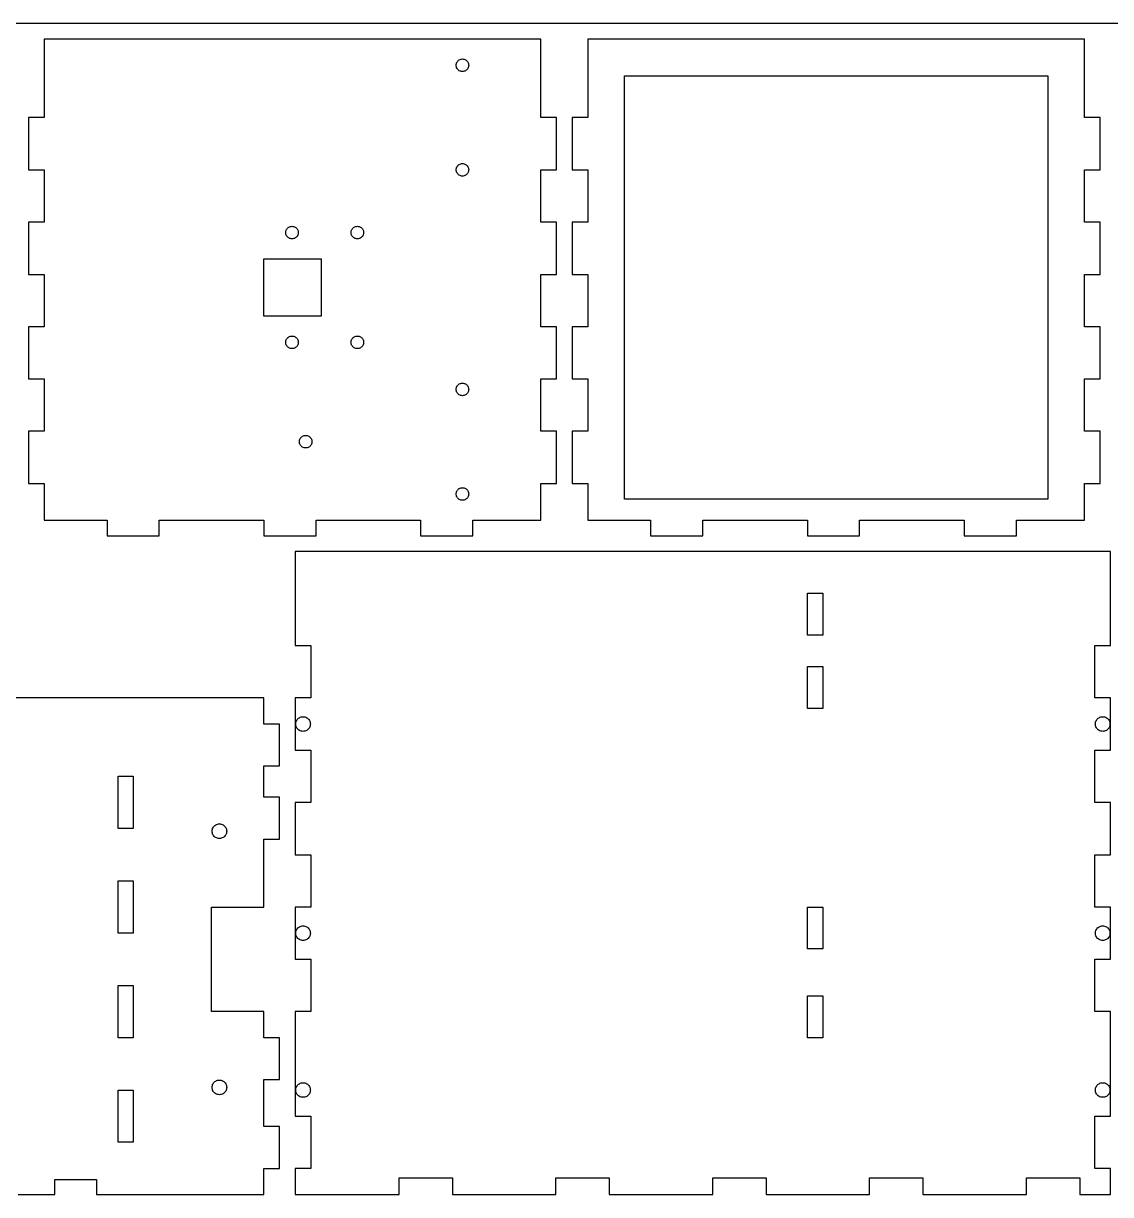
# Model space of a CAD drawing. Header units: millimetres. Extents: x 0 to 684, y 0 to 509.
# Drawn here: x 155 to 363, y 285 to 509 of the extents above; entities that cross this region are included whole.
import ezdxf

# ---------------------------------------------------------------- set-up
doc = ezdxf.new("R2010")
doc.units = ezdxf.units.MM
doc.layers.add('CUT_WHITE', color=7, linetype='Continuous')

msp = doc.modelspace()

# ---------------------------------------------------------------- linework, layer by layer
at = {"layer": 'CUT_WHITE', "color": 7}
for p, q in [((684, 509), (0, 509)), ((254, 506), (159, 506)), ((159, 506), (159, 491)), ((254, 491), (254, 506)), ((358, 506), (263, 506)), ((263, 506), (263, 491)), ((358, 491), (358, 506)), ((238.048, 501.7305), (238.1515, 501.8485)), ((238.1515, 501.8485), (238.2695, 501.952)), ((238.2695, 501.952), (238.4, 502.0392)), ((238.4, 502.0392), (238.5408, 502.1086)), ((238.5408, 502.1086), (238.6894, 502.1591)), ((238.6894, 502.1591), (238.8434, 502.1897)), ((238.8434, 502.1897), (239, 502.2)), ((239, 502.2), (239.1566, 502.1897)), ((239.1566, 502.1897), (239.3106, 502.1591)), ((239.3106, 502.1591), (239.4592, 502.1086)), ((239.4592, 502.1086), (239.6, 502.0392)), ((239.6, 502.0392), (239.7305, 501.952)), ((239.7305, 501.952), (239.8485, 501.8485)), ((239.8485, 501.8485), (239.952, 501.7305)), ((237.8, 501), (237.8103, 501.1566)), ((237.8103, 500.8434), (237.8, 501)), ((237.8103, 501.1566), (237.8409, 501.3106)), ((237.8409, 500.6894), (237.8103, 500.8434)), ((237.8409, 501.3106), (237.8913, 501.4592)), ((237.8913, 500.5408), (237.8409, 500.6894)), ((237.8913, 501.4592), (237.9608, 501.6)), ((237.9608, 500.4), (237.8913, 500.5408)), ((237.9608, 501.6), (238.048, 501.7305)), ((238.048, 500.2695), (237.9608, 500.4)), ((238.1515, 500.1515), (238.048, 500.2695)), ((238.2695, 500.048), (238.1515, 500.1515)), ((238.4, 499.9608), (238.2695, 500.048)), ((238.5408, 499.8913), (238.4, 499.9608)), ((238.6894, 499.8409), (238.5408, 499.8913)), ((238.8434, 499.8103), (238.6894, 499.8409)), ((239, 499.8), (238.8434, 499.8103)), ((239.1566, 499.8103), (239, 499.8)), ((239.3106, 499.8409), (239.1566, 499.8103)), ((239.4592, 499.8913), (239.3106, 499.8409)), ((239.6, 499.9608), (239.4592, 499.8913)), ((239.7305, 500.048), (239.6, 499.9608)), ((239.8485, 500.1515), (239.7305, 500.048)), ((239.952, 500.2695), (239.8485, 500.1515)), ((239.952, 501.7305), (240.0392, 501.6)), ((240.0392, 500.4), (239.952, 500.2695)), ((240.0392, 501.6), (240.1086, 501.4592)), ((240.1086, 500.5408), (240.0392, 500.4)), ((240.1086, 501.4592), (240.1591, 501.3106)), ((240.1591, 500.6894), (240.1086, 500.5408)), ((240.1591, 501.3106), (240.1897, 501.1566)), ((240.1897, 500.8434), (240.1591, 500.6894)), ((240.1897, 501.1566), (240.2, 501)), ((240.2, 501), (240.1897, 500.8434)), ((270, 418), (270, 499)), ((270, 499), (351, 499)), ((351, 499), (351, 418)), ((159, 491), (156, 491)), ((156, 491), (156, 481)), ((257, 491), (254, 491)), ((257, 481), (257, 491)), ((263, 491), (260, 491)), ((260, 491), (260, 481)), ((361, 491), (358, 491)), ((361, 481), (361, 491)), ((237.8913, 481.4592), (237.9608, 481.6)), ((237.9608, 481.6), (238.048, 481.7305)), ((238.048, 481.7305), (238.1515, 481.8485)), ((238.1515, 481.8485), (238.2695, 481.952)), ((238.2695, 481.952), (238.4, 482.0392)), ((238.4, 482.0392), (238.5408, 482.1086)), ((238.5408, 482.1086), (238.6894, 482.1591)), ((238.6894, 482.1591), (238.8434, 482.1897)), ((238.8434, 482.1897), (239, 482.2)), ((239, 482.2), (239.1566, 482.1897)), ((239.1566, 482.1897), (239.3106, 482.1591)), ((239.3106, 482.1591), (239.4592, 482.1086)), ((239.4592, 482.1086), (239.6, 482.0392)), ((239.6, 482.0392), (239.7305, 481.952)), ((239.7305, 481.952), (239.8485, 481.8485)), ((239.8485, 481.8485), (239.952, 481.7305)), ((239.952, 481.7305), (240.0392, 481.6)), ((240.0392, 481.6), (240.1086, 481.4592)), ((156, 481), (159, 481)), ((159, 481), (159, 471)), ((237.8, 481), (237.8103, 481.1566)), ((237.8103, 480.8434), (237.8, 481)), ((237.8103, 481.1566), (237.8409, 481.3106)), ((237.8409, 480.6894), (237.8103, 480.8434)), ((237.8409, 481.3106), (237.8913, 481.4592)), ((237.8913, 480.5408), (237.8409, 480.6894)), ((237.9608, 480.4), (237.8913, 480.5408)), ((238.048, 480.2695), (237.9608, 480.4)), ((238.1515, 480.1515), (238.048, 480.2695)), ((238.2695, 480.048), (238.1515, 480.1515)), ((238.4, 479.9608), (238.2695, 480.048)), ((238.5408, 479.8913), (238.4, 479.9608)), ((238.6894, 479.8409), (238.5408, 479.8913)), ((238.8434, 479.8103), (238.6894, 479.8409)), ((239, 479.8), (238.8434, 479.8103)), ((239.1566, 479.8103), (239, 479.8)), ((239.3106, 479.8409), (239.1566, 479.8103)), ((239.4592, 479.8913), (239.3106, 479.8409)), ((239.6, 479.9608), (239.4592, 479.8913)), ((239.7305, 480.048), (239.6, 479.9608)), ((239.8485, 480.1515), (239.7305, 480.048)), ((239.952, 480.2695), (239.8485, 480.1515)), ((240.0392, 480.4), (239.952, 480.2695)), ((240.1086, 480.5408), (240.0392, 480.4)), ((240.1086, 481.4592), (240.1591, 481.3106)), ((240.1591, 480.6894), (240.1086, 480.5408)), ((240.1591, 481.3106), (240.1897, 481.1566)), ((240.1897, 480.8434), (240.1591, 480.6894)), ((240.1897, 481.1566), (240.2, 481)), ((240.2, 481), (240.1897, 480.8434)), ((254, 471), (254, 481)), ((254, 481), (257, 481)), ((260, 481), (263, 481)), ((263, 481), (263, 471)), ((358, 471), (358, 481)), ((358, 481), (361, 481)), ((159, 471), (156, 471)), ((156, 471), (156, 461)), ((257, 471), (254, 471)), ((257, 461), (257, 471)), ((263, 471), (260, 471)), ((260, 471), (260, 461)), ((361, 471), (358, 471)), ((361, 461), (361, 471)), ((205.2, 469), (205.2103, 469.1566)), ((205.2103, 468.8434), (205.2, 469)), ((205.2103, 469.1566), (205.2409, 469.3106)), ((205.2409, 468.6894), (205.2103, 468.8434)), ((205.2409, 469.3106), (205.2913, 469.4592)), ((205.2913, 468.5408), (205.2409, 468.6894)), ((205.2913, 469.4592), (205.3608, 469.6)), ((205.3608, 468.4), (205.2913, 468.5408)), ((205.3608, 469.6), (205.448, 469.7305)), ((205.448, 468.2695), (205.3608, 468.4)), ((205.448, 469.7305), (205.5515, 469.8485)), ((205.5515, 468.1515), (205.448, 468.2695)), ((205.5515, 469.8485), (205.6695, 469.952)), ((205.6695, 469.952), (205.8, 470.0392)), ((205.8, 470.0392), (205.9408, 470.1086)), ((205.9408, 470.1086), (206.0894, 470.1591)), ((206.0894, 470.1591), (206.2434, 470.1897)), ((206.2434, 470.1897), (206.4, 470.2)), ((206.4, 470.2), (206.5566, 470.1897)), ((206.5566, 470.1897), (206.7106, 470.1591)), ((206.7106, 470.1591), (206.8592, 470.1086)), ((206.8592, 470.1086), (207, 470.0392)), ((207, 470.0392), (207.1305, 469.952)), ((207.1305, 469.952), (207.2485, 469.8485)), ((207.2485, 469.8485), (207.352, 469.7305)), ((207.352, 468.2695), (207.2485, 468.1515)), ((207.352, 469.7305), (207.4392, 469.6)), ((207.4392, 468.4), (207.352, 468.2695)), ((207.4392, 469.6), (207.5087, 469.4592)), ((207.5087, 468.5408), (207.4392, 468.4)), ((207.5087, 469.4592), (207.5591, 469.3106)), ((207.5591, 468.6894), (207.5087, 468.5408)), ((207.5591, 469.3106), (207.5897, 469.1566)), ((207.5897, 468.8434), (207.5591, 468.6894)), ((207.5897, 469.1566), (207.6, 469)), ((207.6, 469), (207.5897, 468.8434)), ((217.7, 469), (217.7103, 469.1566)), ((217.7103, 468.8434), (217.7, 469)), ((217.7103, 469.1566), (217.7409, 469.3106)), ((217.7409, 468.6894), (217.7103, 468.8434)), ((217.7409, 469.3106), (217.7913, 469.4592)), ((217.7913, 468.5408), (217.7409, 468.6894)), ((217.7913, 469.4592), (217.8608, 469.6)), ((217.8608, 468.4), (217.7913, 468.5408)), ((217.8608, 469.6), (217.948, 469.7305)), ((217.948, 468.2695), (217.8608, 468.4)), ((217.948, 469.7305), (218.0515, 469.8485)), ((218.0515, 468.1515), (217.948, 468.2695)), ((218.0515, 469.8485), (218.1695, 469.952)), ((218.1695, 469.952), (218.3, 470.0392)), ((218.3, 470.0392), (218.4408, 470.1086)), ((218.4408, 470.1086), (218.5894, 470.1591)), ((218.5894, 470.1591), (218.7434, 470.1897)), ((218.7434, 470.1897), (218.9, 470.2)), ((218.9, 470.2), (219.0566, 470.1897)), ((219.0566, 470.1897), (219.2106, 470.1591)), ((219.2106, 470.1591), (219.3592, 470.1086)), ((219.3592, 470.1086), (219.5, 470.0392)), ((219.5, 470.0392), (219.6305, 469.952)), ((219.6305, 469.952), (219.7485, 469.8485)), ((219.7485, 469.8485), (219.852, 469.7305)), ((219.852, 468.2695), (219.7485, 468.1515)), ((219.852, 469.7305), (219.9392, 469.6)), ((219.9392, 468.4), (219.852, 468.2695)), ((219.9392, 469.6), (220.0087, 469.4592)), ((220.0087, 468.5408), (219.9392, 468.4)), ((220.0087, 469.4592), (220.0591, 469.3106)), ((220.0591, 468.6894), (220.0087, 468.5408)), ((220.0591, 469.3106), (220.0897, 469.1566)), ((220.0897, 468.8434), (220.0591, 468.6894)), ((220.0897, 469.1566), (220.1, 469)), ((220.1, 469), (220.0897, 468.8434)), ((205.6695, 468.048), (205.5515, 468.1515)), ((205.8, 467.9608), (205.6695, 468.048)), ((205.9408, 467.8913), (205.8, 467.9608)), ((206.0894, 467.8409), (205.9408, 467.8913)), ((206.2434, 467.8103), (206.0894, 467.8409)), ((206.4, 467.8), (206.2434, 467.8103)), ((206.5566, 467.8103), (206.4, 467.8)), ((206.7106, 467.8409), (206.5566, 467.8103)), ((206.8592, 467.8913), (206.7106, 467.8409)), ((207, 467.9608), (206.8592, 467.8913)), ((207.1305, 468.048), (207, 467.9608)), ((207.2485, 468.1515), (207.1305, 468.048)), ((218.1695, 468.048), (218.0515, 468.1515)), ((218.3, 467.9608), (218.1695, 468.048)), ((218.4408, 467.8913), (218.3, 467.9608)), ((218.5894, 467.8409), (218.4408, 467.8913)), ((218.7434, 467.8103), (218.5894, 467.8409)), ((218.9, 467.8), (218.7434, 467.8103)), ((219.0566, 467.8103), (218.9, 467.8)), ((219.2106, 467.8409), (219.0566, 467.8103)), ((219.3592, 467.8913), (219.2106, 467.8409)), ((219.5, 467.9608), (219.3592, 467.8913)), ((219.6305, 468.048), (219.5, 467.9608)), ((219.7485, 468.1515), (219.6305, 468.048)), ((201, 453), (201, 464)), ((201, 464), (212, 464)), ((212, 464), (212, 453)), ((156, 461), (159, 461)), ((159, 461), (159, 451)), ((254, 451), (254, 461)), ((254, 461), (257, 461)), ((260, 461), (263, 461)), ((263, 461), (263, 451)), ((358, 451), (358, 461)), ((358, 461), (361, 461)), ((212, 453), (201, 453)), ((159, 451), (156, 451)), ((156, 451), (156, 441)), ((257, 451), (254, 451)), ((257, 441), (257, 451)), ((263, 451), (260, 451)), ((260, 451), (260, 441)), ((361, 451), (358, 451)), ((361, 441), (361, 451)), ((205.2, 448), (205.2103, 448.1566)), ((205.2103, 448.1566), (205.2409, 448.3106)), ((205.2409, 448.3106), (205.2913, 448.4592)), ((205.2913, 448.4592), (205.3608, 448.6)), ((205.3608, 448.6), (205.448, 448.7305)), ((205.448, 448.7305), (205.5515, 448.8485)), ((205.5515, 448.8485), (205.6695, 448.952)), ((205.6695, 448.952), (205.8, 449.0392)), ((205.8, 449.0392), (205.9408, 449.1086)), ((205.9408, 449.1086), (206.0894, 449.1591)), ((206.0894, 449.1591), (206.2434, 449.1897)), ((206.2434, 449.1897), (206.4, 449.2)), ((206.4, 449.2), (206.5566, 449.1897)), ((206.5566, 449.1897), (206.7106, 449.1591)), ((206.7106, 449.1591), (206.8592, 449.1086)), ((206.8592, 449.1086), (207, 449.0392)), ((207, 449.0392), (207.1305, 448.952)), ((207.1305, 448.952), (207.2485, 448.8485)), ((207.2485, 448.8485), (207.352, 448.7305)), ((207.352, 448.7305), (207.4392, 448.6)), ((207.4392, 448.6), (207.5087, 448.4592)), ((207.5087, 448.4592), (207.5591, 448.3106)), ((207.5591, 448.3106), (207.5897, 448.1566)), ((207.5897, 448.1566), (207.6, 448)), ((217.7, 448), (217.7103, 448.1566)), ((217.7103, 448.1566), (217.7409, 448.3106)), ((217.7409, 448.3106), (217.7913, 448.4592)), ((217.7913, 448.4592), (217.8608, 448.6)), ((217.8608, 448.6), (217.948, 448.7305)), ((217.948, 448.7305), (218.0515, 448.8485)), ((218.0515, 448.8485), (218.1695, 448.952)), ((218.1695, 448.952), (218.3, 449.0392)), ((218.3, 449.0392), (218.4408, 449.1086)), ((218.4408, 449.1086), (218.5894, 449.1591)), ((218.5894, 449.1591), (218.7434, 449.1897)), ((218.7434, 449.1897), (218.9, 449.2)), ((218.9, 449.2), (219.0566, 449.1897)), ((219.0566, 449.1897), (219.2106, 449.1591)), ((219.2106, 449.1591), (219.3592, 449.1086)), ((219.3592, 449.1086), (219.5, 449.0392)), ((219.5, 449.0392), (219.6305, 448.952)), ((219.6305, 448.952), (219.7485, 448.8485)), ((219.7485, 448.8485), (219.852, 448.7305)), ((219.852, 448.7305), (219.9392, 448.6)), ((219.9392, 448.6), (220.0087, 448.4592)), ((220.0087, 448.4592), (220.0591, 448.3106)), ((220.0591, 448.3106), (220.0897, 448.1566)), ((220.0897, 448.1566), (220.1, 448)), ((205.2103, 447.8434), (205.2, 448)), ((205.2409, 447.6894), (205.2103, 447.8434)), ((205.2913, 447.5408), (205.2409, 447.6894)), ((205.3608, 447.4), (205.2913, 447.5408)), ((205.448, 447.2695), (205.3608, 447.4)), ((205.5515, 447.1515), (205.448, 447.2695)), ((205.6695, 447.048), (205.5515, 447.1515)), ((205.8, 446.9608), (205.6695, 447.048)), ((205.9408, 446.8913), (205.8, 446.9608)), ((206.0894, 446.8409), (205.9408, 446.8913)), ((206.2434, 446.8103), (206.0894, 446.8409)), ((206.4, 446.8), (206.2434, 446.8103)), ((206.5566, 446.8103), (206.4, 446.8)), ((206.7106, 446.8409), (206.5566, 446.8103)), ((206.8592, 446.8913), (206.7106, 446.8409)), ((207, 446.9608), (206.8592, 446.8913)), ((207.1305, 447.048), (207, 446.9608)), ((207.2485, 447.1515), (207.1305, 447.048)), ((207.352, 447.2695), (207.2485, 447.1515)), ((207.4392, 447.4), (207.352, 447.2695)), ((207.5087, 447.5408), (207.4392, 447.4)), ((207.5591, 447.6894), (207.5087, 447.5408)), ((207.5897, 447.8434), (207.5591, 447.6894)), ((207.6, 448), (207.5897, 447.8434)), ((217.7103, 447.8434), (217.7, 448)), ((217.7409, 447.6894), (217.7103, 447.8434)), ((217.7913, 447.5408), (217.7409, 447.6894)), ((217.8608, 447.4), (217.7913, 447.5408)), ((217.948, 447.2695), (217.8608, 447.4)), ((218.0515, 447.1515), (217.948, 447.2695)), ((218.1695, 447.048), (218.0515, 447.1515)), ((218.3, 446.9608), (218.1695, 447.048)), ((218.4408, 446.8913), (218.3, 446.9608)), ((218.5894, 446.8409), (218.4408, 446.8913)), ((218.7434, 446.8103), (218.5894, 446.8409)), ((218.9, 446.8), (218.7434, 446.8103)), ((219.0566, 446.8103), (218.9, 446.8)), ((219.2106, 446.8409), (219.0566, 446.8103)), ((219.3592, 446.8913), (219.2106, 446.8409)), ((219.5, 446.9608), (219.3592, 446.8913)), ((219.6305, 447.048), (219.5, 446.9608)), ((219.7485, 447.1515), (219.6305, 447.048)), ((219.852, 447.2695), (219.7485, 447.1515)), ((219.9392, 447.4), (219.852, 447.2695)), ((220.0087, 447.5408), (219.9392, 447.4)), ((220.0591, 447.6894), (220.0087, 447.5408)), ((220.0897, 447.8434), (220.0591, 447.6894)), ((220.1, 448), (220.0897, 447.8434)), ((156, 441), (159, 441)), ((159, 441), (159, 431)), ((237.8, 439), (237.8103, 439.1566)), ((237.8103, 439.1566), (237.8409, 439.3106)), ((237.8409, 439.3106), (237.8913, 439.4592)), ((237.8913, 439.4592), (237.9608, 439.6)), ((237.9608, 439.6), (238.048, 439.7305)), ((238.048, 439.7305), (238.1515, 439.8485)), ((238.1515, 439.8485), (238.2695, 439.952)), ((238.2695, 439.952), (238.4, 440.0392)), ((238.4, 440.0392), (238.5408, 440.1086)), ((238.5408, 440.1086), (238.6894, 440.1591)), ((238.6894, 440.1591), (238.8434, 440.1897)), ((238.8434, 440.1897), (239, 440.2)), ((239, 440.2), (239.1566, 440.1897)), ((239.1566, 440.1897), (239.3106, 440.1591)), ((239.3106, 440.1591), (239.4592, 440.1086)), ((239.4592, 440.1086), (239.6, 440.0392)), ((239.6, 440.0392), (239.7305, 439.952)), ((239.7305, 439.952), (239.8485, 439.8485)), ((239.8485, 439.8485), (239.952, 439.7305)), ((239.952, 439.7305), (240.0392, 439.6)), ((240.0392, 439.6), (240.1086, 439.4592)), ((240.1086, 439.4592), (240.1591, 439.3106)), ((240.1591, 439.3106), (240.1897, 439.1566)), ((240.1897, 439.1566), (240.2, 439)), ((254, 431), (254, 441)), ((254, 441), (257, 441)), ((260, 441), (263, 441)), ((263, 441), (263, 431)), ((358, 431), (358, 441)), ((358, 441), (361, 441)), ((237.8103, 438.8434), (237.8, 439)), ((237.8409, 438.6894), (237.8103, 438.8434)), ((237.8913, 438.5408), (237.8409, 438.6894)), ((237.9608, 438.4), (237.8913, 438.5408)), ((238.048, 438.2695), (237.9608, 438.4)), ((238.1515, 438.1515), (238.048, 438.2695)), ((238.2695, 438.048), (238.1515, 438.1515)), ((238.4, 437.9608), (238.2695, 438.048)), ((238.5408, 437.8913), (238.4, 437.9608)), ((238.6894, 437.8409), (238.5408, 437.8913)), ((238.8434, 437.8103), (238.6894, 437.8409)), ((239, 437.8), (238.8434, 437.8103)), ((239.1566, 437.8103), (239, 437.8)), ((239.3106, 437.8409), (239.1566, 437.8103)), ((239.4592, 437.8913), (239.3106, 437.8409)), ((239.6, 437.9608), (239.4592, 437.8913)), ((239.7305, 438.048), (239.6, 437.9608)), ((239.8485, 438.1515), (239.7305, 438.048)), ((239.952, 438.2695), (239.8485, 438.1515)), ((240.0392, 438.4), (239.952, 438.2695)), ((240.1086, 438.5408), (240.0392, 438.4)), ((240.1591, 438.6894), (240.1086, 438.5408)), ((240.1897, 438.8434), (240.1591, 438.6894)), ((240.2, 439), (240.1897, 438.8434)), ((159, 431), (156, 431)), ((156, 431), (156, 421)), ((208.4, 430.0392), (208.5408, 430.1086)), ((208.5408, 430.1086), (208.6894, 430.1591)), ((208.6894, 430.1591), (208.8434, 430.1897)), ((208.8434, 430.1897), (209, 430.2)), ((209, 430.2), (209.1566, 430.1897)), ((209.1566, 430.1897), (209.3106, 430.1591)), ((209.3106, 430.1591), (209.4592, 430.1086)), ((209.4592, 430.1086), (209.6, 430.0392)), ((257, 431), (254, 431)), ((257, 421), (257, 431)), ((263, 431), (260, 431)), ((260, 431), (260, 421)), ((361, 431), (358, 431)), ((361, 421), (361, 431)), ((207.8, 429), (207.8103, 429.1566)), ((207.8103, 428.8434), (207.8, 429)), ((207.8103, 429.1566), (207.8409, 429.3106)), ((207.8409, 428.6894), (207.8103, 428.8434)), ((207.8409, 429.3106), (207.8913, 429.4592)), ((207.8913, 428.5408), (207.8409, 428.6894)), ((207.8913, 429.4592), (207.9608, 429.6)), ((207.9608, 428.4), (207.8913, 428.5408)), ((207.9608, 429.6), (208.048, 429.7305)), ((208.048, 428.2695), (207.9608, 428.4)), ((208.048, 429.7305), (208.1515, 429.8485)), ((208.1515, 428.1515), (208.048, 428.2695)), ((208.1515, 429.8485), (208.2695, 429.952)), ((208.2695, 428.048), (208.1515, 428.1515)), ((208.2695, 429.952), (208.4, 430.0392)), ((208.4, 427.9608), (208.2695, 428.048)), ((208.5408, 427.8913), (208.4, 427.9608)), ((208.6894, 427.8409), (208.5408, 427.8913)), ((208.8434, 427.8103), (208.6894, 427.8409)), ((209.3106, 427.8409), (209.1566, 427.8103)), ((209.4592, 427.8913), (209.3106, 427.8409)), ((209.6, 427.9608), (209.4592, 427.8913)), ((209.6, 430.0392), (209.7305, 429.952)), ((209.7305, 428.048), (209.6, 427.9608)), ((209.7305, 429.952), (209.8485, 429.8485)), ((209.8485, 428.1515), (209.7305, 428.048)), ((209.8485, 429.8485), (209.952, 429.7305)), ((209.952, 428.2695), (209.8485, 428.1515)), ((209.952, 429.7305), (210.0392, 429.6)), ((210.0392, 428.4), (209.952, 428.2695)), ((210.0392, 429.6), (210.1086, 429.4592)), ((210.1086, 428.5408), (210.0392, 428.4)), ((210.1086, 429.4592), (210.1591, 429.3106)), ((210.1591, 428.6894), (210.1086, 428.5408)), ((210.1591, 429.3106), (210.1897, 429.1566)), ((210.1897, 428.8434), (210.1591, 428.6894)), ((210.1897, 429.1566), (210.2, 429)), ((210.2, 429), (210.1897, 428.8434)), ((209, 427.8), (208.8434, 427.8103)), ((209.1566, 427.8103), (209, 427.8)), ((156, 421), (159, 421)), ((159, 421), (159, 414)), ((237.8, 419), (237.8103, 419.15662)), ((237.8103, 418.84337), (237.8, 419)), ((237.8103, 419.15662), (237.8409, 419.31058)), ((237.8409, 419.31058), (237.8913, 419.45921)), ((237.8913, 419.45921), (237.9608, 419.59999)), ((237.9608, 419.59999), (238.048, 419.7305)), ((238.048, 419.7305), (238.1515, 419.84853)), ((238.1515, 419.84853), (238.2695, 419.95201)), ((238.2695, 419.95201), (238.4, 420.03923)), ((238.4, 420.03923), (238.5408, 420.10864)), ((238.5408, 420.10864), (238.6894, 420.1591)), ((238.6894, 420.1591), (238.8434, 420.18973)), ((238.8434, 420.18973), (239, 420.2)), ((239, 420.2), (239.1566, 420.18973)), ((239.1566, 420.18973), (239.3106, 420.1591)), ((239.3106, 420.1591), (239.4592, 420.10864)), ((239.4592, 420.10864), (239.6, 420.03923)), ((239.6, 420.03923), (239.7305, 419.95201)), ((239.7305, 419.95201), (239.8485, 419.84853)), ((239.8485, 419.84853), (239.952, 419.7305)), ((239.952, 419.7305), (240.0392, 419.59999)), ((240.0392, 419.59999), (240.1086, 419.45921)), ((240.1086, 419.45921), (240.1591, 419.31058)), ((240.1591, 419.31058), (240.1897, 419.15662)), ((240.1897, 419.15662), (240.2, 419)), ((240.2, 419), (240.1897, 418.84337)), ((254, 414), (254, 421)), ((254, 421), (257, 421)), ((260, 421), (263, 421)), ((263, 421), (263, 414)), ((358, 414), (358, 421)), ((358, 421), (361, 421)), ((237.8409, 418.68941), (237.8103, 418.84337)), ((237.8913, 418.54077), (237.8409, 418.68941)), ((237.9608, 418.39999), (237.8913, 418.54077)), ((238.048, 418.26949), (237.9608, 418.39999)), ((238.1515, 418.15146), (238.048, 418.26949)), ((238.2695, 418.04797), (238.1515, 418.15146)), ((238.4, 417.96075), (238.2695, 418.04797)), ((238.5408, 417.89134), (238.4, 417.96075)), ((238.6894, 417.84088), (238.5408, 417.89134)), ((238.8434, 417.81026), (238.6894, 417.84088)), ((239, 417.79999), (238.8434, 417.81026)), ((239.1566, 417.81026), (239, 417.79999)), ((239.3106, 417.84088), (239.1566, 417.81026)), ((239.4592, 417.89134), (239.3106, 417.84088)), ((239.6, 417.96075), (239.4592, 417.89134)), ((239.7305, 418.04797), (239.6, 417.96075)), ((239.8485, 418.15146), (239.7305, 418.04797)), ((239.952, 418.26949), (239.8485, 418.15146)), ((240.0392, 418.39999), (239.952, 418.26949)), ((240.1086, 418.54077), (240.0392, 418.39999)), ((240.1591, 418.68941), (240.1086, 418.54077)), ((240.1897, 418.84337), (240.1591, 418.68941)), ((351, 418), (270, 418)), ((159, 414), (171, 414)), ((171, 414), (171, 411)), ((181, 414), (201, 414)), ((181, 411), (181, 414)), ((201, 414), (201, 411)), ((211, 411), (211, 414)), ((211, 414), (231, 414)), ((231, 414), (231, 411)), ((241, 411), (241, 414)), ((241, 414), (254, 414)), ((263, 414), (275, 414)), ((275, 414), (275, 411)), ((285, 414), (305, 414)), ((285, 411), (285, 414)), ((305, 414), (305, 411)), ((315, 411), (315, 414)), ((315, 414), (335, 414)), ((335, 414), (335, 411)), ((345, 411), (345, 414)), ((345, 414), (358, 414)), ((171, 411), (181, 411)), ((201, 411), (211, 411)), ((231, 411), (241, 411)), ((275, 411), (285, 411)), ((305, 411), (315, 411)), ((335, 411), (345, 411)), ((363, 408), (207, 408)), ((207, 408), (207, 390)), ((363, 390), (363, 408)), ((305.05, 392), (305.05, 400)), ((305.05, 400), (307.95, 400)), ((307.95, 400), (307.95, 392)), ((207, 390), (210.00999, 390)), ((210.00999, 390), (210.00999, 380)), ((307.95, 392), (305.05, 392)), ((359.99, 380), (359.99, 390)), ((359.99, 390), (363, 390)), ((305.05, 378), (305.05, 386)), ((305.05, 386), (307.95, 386)), ((307.95, 386), (307.95, 378)), ((201, 380), (6, 380)), ((201, 375), (201, 380)), ((210.00999, 380), (207, 380)), ((207, 380), (207, 370)), ((363, 380), (359.99, 380)), ((363, 370), (363, 380)), ((207.96423, 376.2934), (208.13765, 376.3523)), ((208.13765, 376.3523), (208.31726, 376.388)), ((208.31726, 376.388), (208.5, 376.4)), ((208.5, 376.4), (208.68272, 376.388)), ((208.68272, 376.388), (208.86234, 376.3523)), ((208.86234, 376.3523), (209.03575, 376.2934)), ((307.95, 378), (305.05, 378)), ((360.964, 376.2934), (361.138, 376.3523)), ((361.138, 376.3523), (361.317, 376.388)), ((361.317, 376.388), (361.5, 376.4)), ((361.5, 376.4), (361.683, 376.388)), ((361.683, 376.388), (361.862, 376.3523)), ((361.862, 376.3523), (362.036, 376.2934)), ((204, 375), (201, 375)), ((204, 367), (204, 375)), ((207.09999, 375), (207.11197, 375.1827)), ((207.11197, 374.8173), (207.09999, 375)), ((207.11197, 375.1827), (207.14769, 375.3623)), ((207.14769, 374.6376), (207.11197, 374.8173)), ((207.14769, 375.3623), (207.20656, 375.5358)), ((207.20656, 374.4642), (207.14769, 374.6376)), ((207.20656, 375.5358), (207.28755, 375.7)), ((207.28755, 374.3), (207.20656, 374.4642)), ((207.28755, 375.7), (207.3893, 375.8523)), ((207.3893, 374.1477), (207.28755, 374.3)), ((207.3893, 375.8523), (207.51004, 375.9899)), ((207.51004, 374.01), (207.3893, 374.1477)), ((207.51004, 375.9899), (207.64772, 376.1107)), ((207.64772, 376.1107), (207.79999, 376.2124)), ((207.79999, 376.2124), (207.96423, 376.2934)), ((209.03575, 376.2934), (209.2, 376.2124)), ((209.2, 376.2124), (209.35226, 376.1107)), ((209.35226, 376.1107), (209.48994, 375.9899)), ((209.48994, 375.9899), (209.61069, 375.8523)), ((209.61069, 374.1477), (209.48994, 374.01)), ((209.61069, 375.8523), (209.71243, 375.7)), ((209.71243, 374.3), (209.61069, 374.1477)), ((209.71243, 375.7), (209.79343, 375.5358)), ((209.79343, 374.4642), (209.71243, 374.3)), ((209.79343, 375.5358), (209.85229, 375.3623)), ((209.85229, 374.6376), (209.79343, 374.4642)), ((209.85229, 375.3623), (209.88802, 375.1827)), ((209.88802, 374.8173), (209.85229, 374.6376)), ((209.88802, 375.1827), (209.89999, 375)), ((209.89999, 375), (209.88802, 374.8173)), ((360.1, 375), (360.112, 375.1827)), ((360.112, 374.8173), (360.1, 375)), ((360.112, 375.1827), (360.148, 375.3623)), ((360.148, 374.6376), (360.112, 374.8173)), ((360.148, 375.3623), (360.207, 375.5358)), ((360.207, 374.4642), (360.148, 374.6376)), ((360.207, 375.5358), (360.288, 375.7)), ((360.288, 374.3), (360.207, 374.4642)), ((360.288, 375.7), (360.389, 375.8523)), ((360.389, 374.1477), (360.288, 374.3)), ((360.389, 375.8523), (360.51, 375.9899)), ((360.51, 374.01), (360.389, 374.1477)), ((360.51, 375.9899), (360.648, 376.1107)), ((360.648, 376.1107), (360.8, 376.2124)), ((360.8, 376.2124), (360.964, 376.2934)), ((362.036, 376.2934), (362.2, 376.2124)), ((362.2, 376.2124), (362.352, 376.1107)), ((362.352, 376.1107), (362.49, 375.9899)), ((362.49, 375.9899), (362.611, 375.8523)), ((362.611, 374.1477), (362.49, 374.01)), ((362.611, 375.8523), (362.712, 375.7)), ((362.712, 374.3), (362.611, 374.1477)), ((362.712, 375.7), (362.793, 375.5358)), ((362.793, 374.4642), (362.712, 374.3)), ((362.793, 375.5358), (362.852, 375.3623)), ((362.852, 374.6376), (362.793, 374.4642)), ((362.852, 375.3623), (362.888, 375.1827)), ((362.888, 374.8173), (362.852, 374.6376)), ((362.888, 375.1827), (362.9, 375)), ((362.9, 375), (362.888, 374.8173)), ((207.64772, 373.8893), (207.51004, 374.01)), ((207.79999, 373.7876), (207.64772, 373.8893)), ((207.96423, 373.7066), (207.79999, 373.7876)), ((208.13765, 373.6477), (207.96423, 373.7066)), ((208.31726, 373.612), (208.13765, 373.6477)), ((208.5, 373.6), (208.31726, 373.612)), ((208.68272, 373.612), (208.5, 373.6)), ((208.86234, 373.6477), (208.68272, 373.612)), ((209.03575, 373.7066), (208.86234, 373.6477)), ((209.2, 373.7876), (209.03575, 373.7066)), ((209.35226, 373.8893), (209.2, 373.7876)), ((209.48994, 374.01), (209.35226, 373.8893)), ((360.648, 373.8893), (360.51, 374.01)), ((360.8, 373.7876), (360.648, 373.8893)), ((360.964, 373.7066), (360.8, 373.7876)), ((361.138, 373.6477), (360.964, 373.7066)), ((361.317, 373.612), (361.138, 373.6477)), ((361.5, 373.6), (361.317, 373.612)), ((361.683, 373.612), (361.5, 373.6)), ((361.862, 373.6477), (361.683, 373.612)), ((362.036, 373.7066), (361.862, 373.6477)), ((362.2, 373.7876), (362.036, 373.7066)), ((362.352, 373.8893), (362.2, 373.7876)), ((362.49, 374.01), (362.352, 373.8893)), ((207, 370), (210.00999, 370)), ((210.00999, 370), (210.00999, 360)), ((359.99, 360), (359.99, 370)), ((359.99, 370), (363, 370)), ((201, 361), (201, 367)), ((201, 367), (204, 367)), ((173.1, 355), (173.1, 365)), ((173.1, 365), (176, 365)), ((176, 365), (176, 355)), ((204, 361), (201, 361)), ((204, 353), (204, 361)), ((210.00999, 360), (207, 360)), ((207, 360), (207, 350)), ((363, 360), (359.99, 360)), ((363, 350), (363, 360)), ((176, 355), (173.1, 355)), ((191.10001, 354.5), (191.11198, 354.6827)), ((191.11198, 354.3173), (191.10001, 354.5)), ((191.11198, 354.6827), (191.14771, 354.8623)), ((191.14771, 354.1376), (191.11198, 354.3173)), ((191.14771, 354.8623), (191.20657, 355.0358)), ((191.20657, 353.9642), (191.14771, 354.1376)), ((191.20657, 355.0358), (191.28757, 355.2)), ((191.28757, 353.8), (191.20657, 353.9642)), ((191.28757, 355.2), (191.38931, 355.3523)), ((191.38931, 355.3523), (191.51006, 355.4899)), ((191.51006, 355.4899), (191.64774, 355.6107)), ((191.64774, 355.6107), (191.8, 355.7124)), ((191.8, 355.7124), (191.96425, 355.7934)), ((191.96425, 355.7934), (192.13766, 355.8523)), ((192.13766, 355.8523), (192.31728, 355.888)), ((192.31728, 355.888), (192.5, 355.9)), ((192.5, 355.9), (192.68274, 355.888)), ((192.68274, 355.888), (192.86235, 355.8523)), ((192.86235, 355.8523), (193.03577, 355.7934)), ((193.03577, 355.7934), (193.20001, 355.7124)), ((193.20001, 355.7124), (193.35228, 355.6107)), ((193.35228, 355.6107), (193.48996, 355.4899)), ((193.48996, 355.4899), (193.6107, 355.3523)), ((193.6107, 355.3523), (193.71245, 355.2)), ((193.71245, 355.2), (193.79344, 355.0358)), ((193.79344, 353.9642), (193.71245, 353.8)), ((193.79344, 355.0358), (193.85231, 354.8623)), ((193.85231, 354.1376), (193.79344, 353.9642)), ((193.85231, 354.8623), (193.88803, 354.6827)), ((193.88803, 354.3173), (193.85231, 354.1376)), ((193.88803, 354.6827), (193.90001, 354.5)), ((193.90001, 354.5), (193.88803, 354.3173)), ((191.38931, 353.6477), (191.28757, 353.8)), ((191.51006, 353.51), (191.38931, 353.6477)), ((191.64774, 353.3893), (191.51006, 353.51)), ((191.8, 353.2876), (191.64774, 353.3893)), ((191.96425, 353.2066), (191.8, 353.2876)), ((192.13766, 353.1477), (191.96425, 353.2066)), ((192.31728, 353.112), (192.13766, 353.1477)), ((192.5, 353.1), (192.31728, 353.112)), ((192.68274, 353.112), (192.5, 353.1)), ((192.86235, 353.1477), (192.68274, 353.112)), ((193.03577, 353.2066), (192.86235, 353.1477)), ((193.20001, 353.2876), (193.03577, 353.2066)), ((193.35228, 353.3893), (193.20001, 353.2876)), ((193.48996, 353.51), (193.35228, 353.3893)), ((193.6107, 353.6477), (193.48996, 353.51)), ((193.71245, 353.8), (193.6107, 353.6477)), ((201, 340), (201, 353)), ((201, 353), (204, 353)), ((207, 350), (210.00999, 350)), ((210.00999, 350), (210.00999, 340)), ((359.99, 340), (359.99, 350)), ((359.99, 350), (363, 350)), ((173.1, 335), (173.1, 345)), ((173.1, 345), (176, 345)), ((176, 345), (176, 335)), ((191, 320), (191, 340)), ((191, 340), (201, 340)), ((210.00999, 340), (207, 340)), ((207, 340), (207, 330)), ((305.05, 332), (305.05, 340)), ((305.05, 340), (307.95, 340)), ((307.95, 340), (307.95, 332)), ((363, 340), (359.99, 340)), ((363, 330), (363, 340)), ((207.51004, 335.9899), (207.64772, 336.1107)), ((207.64772, 336.1107), (207.79999, 336.2124)), ((207.79999, 336.2124), (207.96423, 336.2934)), ((207.96423, 336.2934), (208.13765, 336.3523)), ((208.13765, 336.3523), (208.31726, 336.388)), ((208.31726, 336.388), (208.5, 336.4)), ((208.5, 336.4), (208.68272, 336.388)), ((208.68272, 336.388), (208.86234, 336.3523)), ((208.86234, 336.3523), (209.03575, 336.2934)), ((209.03575, 336.2934), (209.2, 336.2124)), ((209.2, 336.2124), (209.35226, 336.1107)), ((209.35226, 336.1107), (209.48994, 335.9899)), ((360.51, 335.9899), (360.648, 336.1107)), ((360.648, 336.1107), (360.8, 336.2124)), ((360.8, 336.2124), (360.964, 336.2934)), ((360.964, 336.2934), (361.138, 336.3523)), ((361.138, 336.3523), (361.317, 336.388)), ((361.317, 336.388), (361.5, 336.4)), ((361.5, 336.4), (361.683, 336.388)), ((361.683, 336.388), (361.862, 336.3523)), ((361.862, 336.3523), (362.036, 336.2934)), ((362.036, 336.2934), (362.2, 336.2124)), ((362.2, 336.2124), (362.352, 336.1107)), ((362.352, 336.1107), (362.49, 335.9899)), ((176, 335), (173.1, 335)), ((207.09999, 335), (207.11197, 335.1827)), ((207.11197, 334.8173), (207.09999, 335)), ((207.11197, 335.1827), (207.14769, 335.3623)), ((207.14769, 334.6376), (207.11197, 334.8173)), ((207.14769, 335.3623), (207.20656, 335.5358)), ((207.20656, 334.4642), (207.14769, 334.6376)), ((207.20656, 335.5358), (207.28755, 335.7)), ((207.28755, 334.3), (207.20656, 334.4642)), ((207.28755, 335.7), (207.3893, 335.8523)), ((207.3893, 334.1477), (207.28755, 334.3)), ((207.3893, 335.8523), (207.51004, 335.9899)), ((207.51004, 334.01), (207.3893, 334.1477)), ((207.64772, 333.8893), (207.51004, 334.01)), ((207.79999, 333.7876), (207.64772, 333.8893)), ((207.96423, 333.7066), (207.79999, 333.7876)), ((209.2, 333.7876), (209.03575, 333.7066)), ((209.35226, 333.8893), (209.2, 333.7876)), ((209.48994, 334.01), (209.35226, 333.8893)), ((209.48994, 335.9899), (209.61069, 335.8523)), ((209.61069, 334.1477), (209.48994, 334.01)), ((209.61069, 335.8523), (209.71243, 335.7)), ((209.71243, 334.3), (209.61069, 334.1477)), ((209.71243, 335.7), (209.79343, 335.5358)), ((209.79343, 334.4642), (209.71243, 334.3)), ((209.79343, 335.5358), (209.85229, 335.3623)), ((209.85229, 334.6376), (209.79343, 334.4642)), ((209.85229, 335.3623), (209.88802, 335.1827)), ((209.88802, 334.8173), (209.85229, 334.6376)), ((209.88802, 335.1827), (209.89999, 335)), ((209.89999, 335), (209.88802, 334.8173)), ((360.1, 335), (360.112, 335.1827)), ((360.112, 334.8173), (360.1, 335)), ((360.112, 335.1827), (360.148, 335.3623)), ((360.148, 334.6376), (360.112, 334.8173)), ((360.148, 335.3623), (360.207, 335.5358)), ((360.207, 334.4642), (360.148, 334.6376)), ((360.207, 335.5358), (360.288, 335.7)), ((360.288, 334.3), (360.207, 334.4642)), ((360.288, 335.7), (360.389, 335.8523)), ((360.389, 334.1477), (360.288, 334.3)), ((360.389, 335.8523), (360.51, 335.9899)), ((360.51, 334.01), (360.389, 334.1477)), ((360.648, 333.8893), (360.51, 334.01)), ((360.8, 333.7876), (360.648, 333.8893)), ((360.964, 333.7066), (360.8, 333.7876)), ((362.2, 333.7876), (362.036, 333.7066)), ((362.352, 333.8893), (362.2, 333.7876)), ((362.49, 334.01), (362.352, 333.8893)), ((362.49, 335.9899), (362.611, 335.8523)), ((362.611, 334.1477), (362.49, 334.01)), ((362.611, 335.8523), (362.712, 335.7)), ((362.712, 334.3), (362.611, 334.1477)), ((362.712, 335.7), (362.793, 335.5358)), ((362.793, 334.4642), (362.712, 334.3)), ((362.793, 335.5358), (362.852, 335.3623)), ((362.852, 334.6376), (362.793, 334.4642)), ((362.852, 335.3623), (362.888, 335.1827)), ((362.888, 334.8173), (362.852, 334.6376)), ((362.888, 335.1827), (362.9, 335)), ((362.9, 335), (362.888, 334.8173)), ((208.13765, 333.6477), (207.96423, 333.7066)), ((208.31726, 333.612), (208.13765, 333.6477)), ((208.5, 333.6), (208.31726, 333.612)), ((208.68272, 333.612), (208.5, 333.6)), ((208.86234, 333.6477), (208.68272, 333.612)), ((209.03575, 333.7066), (208.86234, 333.6477)), ((307.95, 332), (305.05, 332)), ((361.138, 333.6477), (360.964, 333.7066)), ((361.317, 333.612), (361.138, 333.6477)), ((361.5, 333.6), (361.317, 333.612)), ((361.683, 333.612), (361.5, 333.6)), ((361.862, 333.6477), (361.683, 333.612)), ((362.036, 333.7066), (361.862, 333.6477)), ((207, 330), (210.00999, 330)), ((210.00999, 330), (210.00999, 320)), ((359.99, 320), (359.99, 330)), ((359.99, 330), (363, 330)), ((173.1, 315), (173.1, 325)), ((173.1, 325), (176, 325)), ((176, 325), (176, 315)), ((305.05, 315), (305.05, 323)), ((305.05, 323), (307.95, 323)), ((307.95, 323), (307.95, 315)), ((201, 320), (191, 320)), ((201, 315), (201, 320)), ((210.00999, 320), (207, 320)), ((207, 320), (207, 300)), ((363, 320), (359.99, 320)), ((363, 300), (363, 320)), ((176, 315), (173.1, 315)), ((204, 315), (201, 315)), ((204, 307), (204, 315)), ((307.95, 315), (305.05, 315)), ((192.13766, 306.8523), (192.31728, 306.888)), ((192.31728, 306.888), (192.5, 306.9)), ((192.5, 306.9), (192.68274, 306.888)), ((192.68274, 306.888), (192.86235, 306.8523)), ((201, 298), (201, 307)), ((201, 307), (204, 307)), ((173.1, 295), (173.1, 305)), ((173.1, 305), (176, 305)), ((176, 305), (176, 295)), ((191.10001, 305.5), (191.11198, 305.6827)), ((191.11198, 305.3173), (191.10001, 305.5)), ((191.11198, 305.6827), (191.14771, 305.8623)), ((191.14771, 305.1376), (191.11198, 305.3173)), ((191.14771, 305.8623), (191.20657, 306.0358)), ((191.20657, 304.9642), (191.14771, 305.1376)), ((191.20657, 306.0358), (191.28757, 306.2)), ((191.28757, 304.8), (191.20657, 304.9642)), ((191.28757, 306.2), (191.38931, 306.3523)), ((191.38931, 304.6477), (191.28757, 304.8)), ((191.38931, 306.3523), (191.51006, 306.4899)), ((191.51006, 304.51), (191.38931, 304.6477)), ((191.51006, 306.4899), (191.64774, 306.6107)), ((191.64774, 306.6107), (191.8, 306.7124)), ((191.8, 306.7124), (191.96425, 306.7934)), ((191.96425, 306.7934), (192.13766, 306.8523)), ((192.86235, 306.8523), (193.03577, 306.7934)), ((193.03577, 306.7934), (193.20001, 306.7124)), ((193.20001, 306.7124), (193.35228, 306.6107)), ((193.35228, 306.6107), (193.48996, 306.4899)), ((193.48996, 306.4899), (193.6107, 306.3523)), ((193.6107, 304.6477), (193.48996, 304.51)), ((193.6107, 306.3523), (193.71245, 306.2)), ((193.71245, 304.8), (193.6107, 304.6477)), ((193.71245, 306.2), (193.79344, 306.0358)), ((193.79344, 304.9642), (193.71245, 304.8)), ((193.79344, 306.0358), (193.85231, 305.8623)), ((193.85231, 305.1376), (193.79344, 304.9642)), ((193.85231, 305.8623), (193.88803, 305.6827)), ((193.88803, 305.3173), (193.85231, 305.1376)), ((193.88803, 305.6827), (193.90001, 305.5)), ((193.90001, 305.5), (193.88803, 305.3173)), ((207.09999, 305), (207.11197, 305.18274)), ((207.11197, 304.81728), (207.09999, 305)), ((207.11197, 305.18274), (207.14769, 305.36235)), ((207.14769, 304.63766), (207.11197, 304.81728)), ((207.14769, 305.36235), (207.20656, 305.53577)), ((207.20656, 305.53577), (207.28755, 305.70001)), ((207.28755, 305.70001), (207.3893, 305.85228)), ((207.3893, 305.85228), (207.51004, 305.98996)), ((207.51004, 305.98996), (207.64772, 306.1107)), ((207.64772, 306.1107), (207.79999, 306.21245)), ((207.79999, 306.21245), (207.96423, 306.29344)), ((207.96423, 306.29344), (208.13765, 306.35231)), ((208.13765, 306.35231), (208.31726, 306.38803)), ((208.31726, 306.38803), (208.5, 306.40001)), ((208.5, 306.40001), (208.68272, 306.38803)), ((208.68272, 306.38803), (208.86234, 306.35231)), ((208.86234, 306.35231), (209.03575, 306.29344)), ((209.03575, 306.29344), (209.2, 306.21245)), ((209.2, 306.21245), (209.35226, 306.1107)), ((209.35226, 306.1107), (209.48994, 305.98996)), ((209.48994, 305.98996), (209.61069, 305.85228)), ((209.61069, 305.85228), (209.71243, 305.70001)), ((209.71243, 305.70001), (209.79343, 305.53577)), ((209.79343, 305.53577), (209.85229, 305.36235)), ((209.85229, 305.36235), (209.88802, 305.18274)), ((209.88802, 304.81728), (209.85229, 304.63766)), ((209.88802, 305.18274), (209.89999, 305)), ((209.89999, 305), (209.88802, 304.81728)), ((360.1, 305), (360.112, 305.18274)), ((360.112, 304.81728), (360.1, 305)), ((360.112, 305.18274), (360.148, 305.36235)), ((360.148, 304.63766), (360.112, 304.81728)), ((360.148, 305.36235), (360.207, 305.53577)), ((360.207, 305.53577), (360.288, 305.70001)), ((360.288, 305.70001), (360.389, 305.85228)), ((360.389, 305.85228), (360.51, 305.98996)), ((360.51, 305.98996), (360.648, 306.1107)), ((360.648, 306.1107), (360.8, 306.21245)), ((360.8, 306.21245), (360.964, 306.29344)), ((360.964, 306.29344), (361.138, 306.35231)), ((361.138, 306.35231), (361.317, 306.38803)), ((361.317, 306.38803), (361.5, 306.40001)), ((361.5, 306.40001), (361.683, 306.38803)), ((361.683, 306.38803), (361.862, 306.35231)), ((361.862, 306.35231), (362.036, 306.29344)), ((362.036, 306.29344), (362.2, 306.21245)), ((362.2, 306.21245), (362.352, 306.1107)), ((362.352, 306.1107), (362.49, 305.98996)), ((362.49, 305.98996), (362.611, 305.85228)), ((362.611, 305.85228), (362.712, 305.70001)), ((362.712, 305.70001), (362.793, 305.53577)), ((362.793, 305.53577), (362.852, 305.36235)), ((362.852, 305.36235), (362.888, 305.18274)), ((362.888, 304.81728), (362.852, 304.63766)), ((362.888, 305.18274), (362.9, 305)), ((362.9, 305), (362.888, 304.81728)), ((191.64774, 304.3893), (191.51006, 304.51)), ((191.8, 304.2876), (191.64774, 304.3893)), ((191.96425, 304.2066), (191.8, 304.2876)), ((192.13766, 304.1477), (191.96425, 304.2066)), ((192.31728, 304.112), (192.13766, 304.1477)), ((192.5, 304.1), (192.31728, 304.112)), ((192.68274, 304.112), (192.5, 304.1)), ((192.86235, 304.1477), (192.68274, 304.112)), ((193.03577, 304.2066), (192.86235, 304.1477)), ((193.20001, 304.2876), (193.03577, 304.2066)), ((193.35228, 304.3893), (193.20001, 304.2876)), ((193.48996, 304.51), (193.35228, 304.3893)), ((207.20656, 304.46425), (207.14769, 304.63766)), ((207.28755, 304.3), (207.20656, 304.46425)), ((207.3893, 304.14774), (207.28755, 304.3)), ((207.51004, 304.01006), (207.3893, 304.14774)), ((207.64772, 303.88931), (207.51004, 304.01006)), ((207.79999, 303.78757), (207.64772, 303.88931)), ((207.96423, 303.70657), (207.79999, 303.78757)), ((208.13765, 303.64771), (207.96423, 303.70657)), ((208.31726, 303.61198), (208.13765, 303.64771)), ((208.5, 303.60001), (208.31726, 303.61198)), ((208.68272, 303.61198), (208.5, 303.60001)), ((208.86234, 303.64771), (208.68272, 303.61198)), ((209.03575, 303.70657), (208.86234, 303.64771)), ((209.2, 303.78757), (209.03575, 303.70657)), ((209.35226, 303.88931), (209.2, 303.78757)), ((209.48994, 304.01006), (209.35226, 303.88931)), ((209.61069, 304.14774), (209.48994, 304.01006)), ((209.71243, 304.3), (209.61069, 304.14774)), ((209.79343, 304.46425), (209.71243, 304.3)), ((209.85229, 304.63766), (209.79343, 304.46425)), ((360.207, 304.46425), (360.148, 304.63766)), ((360.288, 304.3), (360.207, 304.46425)), ((360.389, 304.14774), (360.288, 304.3)), ((360.51, 304.01006), (360.389, 304.14774)), ((360.648, 303.88931), (360.51, 304.01006)), ((360.8, 303.78757), (360.648, 303.88931)), ((360.964, 303.70657), (360.8, 303.78757)), ((361.138, 303.64771), (360.964, 303.70657)), ((361.317, 303.61198), (361.138, 303.64771)), ((361.5, 303.60001), (361.317, 303.61198)), ((361.683, 303.61198), (361.5, 303.60001)), ((361.862, 303.64771), (361.683, 303.61198)), ((362.036, 303.70657), (361.862, 303.64771)), ((362.2, 303.78757), (362.036, 303.70657)), ((362.352, 303.88931), (362.2, 303.78757)), ((362.49, 304.01006), (362.352, 303.88931)), ((362.611, 304.14774), (362.49, 304.01006)), ((362.712, 304.3), (362.611, 304.14774)), ((362.793, 304.46425), (362.712, 304.3)), ((362.852, 304.63766), (362.793, 304.46425)), ((204, 298), (201, 298)), ((204, 290), (204, 298)), ((207, 300), (210.00999, 300)), ((210.00999, 300), (210.00999, 290)), ((359.99, 290), (359.99, 300)), ((359.99, 300), (363, 300)), ((176, 295), (173.1, 295)), ((201, 285), (201, 290)), ((201, 290), (204, 290)), ((210.00999, 290), (207, 290)), ((207, 290), (207, 285)), ((363, 290), (359.99, 290)), ((363, 285), (363, 290)), ((161, 285), (161, 287.89999)), ((161, 287.89999), (169, 287.89999)), ((169, 287.89999), (169, 285)), ((226.9, 285), (226.9, 288.2096)), ((226.9, 288.2096), (237.1, 288.2096)), ((237.1, 288.2096), (237.1, 285)), ((256.9, 285), (256.9, 288.2096)), ((256.9, 288.2096), (267.1, 288.2096)), ((267.1, 288.2096), (267.1, 285)), ((286.9, 285), (286.9, 288.2096)), ((286.9, 288.2096), (297.1, 288.2096)), ((297.1, 288.2096), (297.1, 285)), ((316.9, 285), (316.9, 288.2096)), ((316.9, 288.2096), (327.1, 288.2096)), ((327.1, 288.2096), (327.1, 285)), ((346.9, 285), (346.9, 288.2096)), ((346.9, 288.2096), (357.1, 288.2096)), ((357.1, 288.2096), (357.1, 285)), ((154, 285), (161, 285)), ((169, 285), (201, 285)), ((207, 285), (226.9, 285)), ((237.1, 285), (256.9, 285)), ((267.1, 285), (286.9, 285)), ((297.1, 285), (316.9, 285)), ((327.1, 285), (346.9, 285)), ((357.1, 285), (363, 285))]:
    msp.add_line(p, q, dxfattribs=at)

doc.saveas('drawing.dxf')
